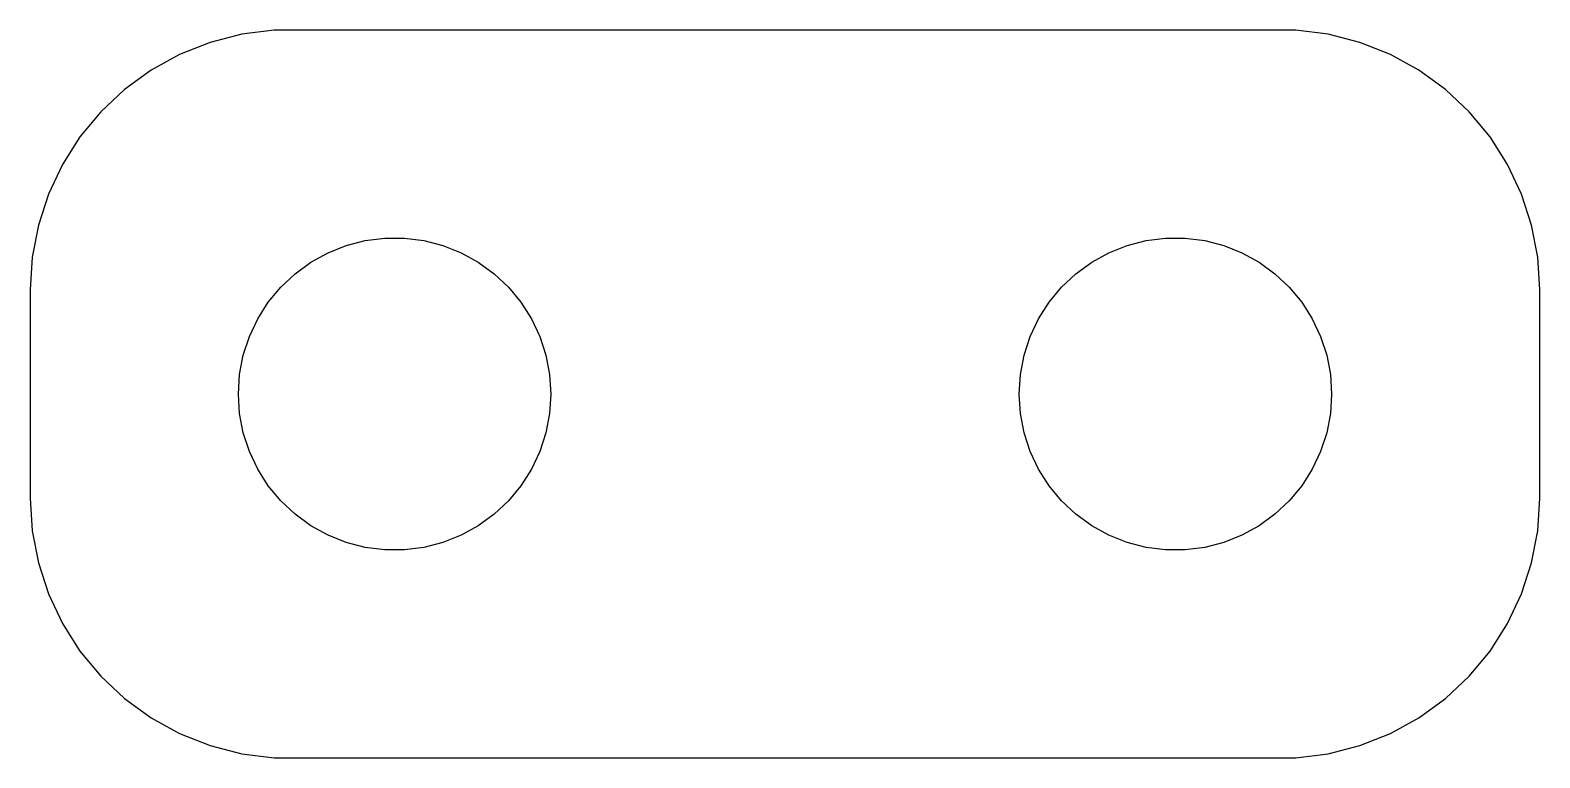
# Model space of a CAD drawing. Header units: metres. Extents: x -7.2 to 7.2, y 44.5 to 75.5.
# Drawn here: x -7.25 to 7.25, y 68.5 to 75.5 of the extents above.
import ezdxf

# ---------------------------------------------------------------- set-up
doc = ezdxf.new("R2010")
doc.units = ezdxf.units.M

msp = doc.modelspace()

# ---------------------------------------------------------------- linework, layer by layer
for p, q in [((-5.21844, 75.4557), (-5.52254, 75.3776)), ((-4.90697, 75.4951), (-5.21844, 75.4557)), ((4.90697, 75.4951), (-4.90697, 75.4951)), ((5.21844, 75.4557), (4.90697, 75.4951)), ((5.52254, 75.3776), (5.21844, 75.4557)), ((-5.81444, 75.2621), (-6.08955, 75.1108)), ((-5.52254, 75.3776), (-5.81444, 75.2621)), ((5.81444, 75.2621), (5.52254, 75.3776)), ((6.08955, 75.1108), (5.81444, 75.2621)), ((-6.08955, 75.1108), (-6.34355, 74.9263)), ((6.34355, 74.9263), (6.08955, 75.1108)), ((-6.34355, 74.9263), (-6.57242, 74.7114)), ((6.57242, 74.7114), (6.34355, 74.9263)), ((-6.57242, 74.7114), (-6.77254, 74.4695)), ((6.77254, 74.4695), (6.57242, 74.7114)), ((-6.77254, 74.4695), (-6.94077, 74.2044)), ((6.94077, 74.2044), (6.77254, 74.4695)), ((-6.94077, 74.2044), (-7.07443, 73.9203)), ((7.07443, 73.9203), (6.94077, 74.2044)), ((-7.07443, 73.9203), (-7.17145, 73.6217)), ((7.17145, 73.6217), (7.07443, 73.9203)), ((-7.17145, 73.6217), (-7.23029, 73.3133)), ((7.23029, 73.3133), (7.17145, 73.6217)), ((-4.38866, 73.3572), (-4.21352, 73.4266)), ((-4.21352, 73.4266), (-4.03107, 73.4734)), ((-4.03107, 73.4734), (-3.84418, 73.497)), ((-3.84418, 73.497), (-3.65581, 73.497)), ((-3.65581, 73.497), (-3.46892, 73.4734)), ((-3.46892, 73.4734), (-3.28647, 73.4266)), ((-3.28647, 73.4266), (-3.11133, 73.3572)), ((3.11133, 73.3572), (3.28647, 73.4266)), ((3.28647, 73.4266), (3.46892, 73.4734)), ((3.46892, 73.4734), (3.65581, 73.497)), ((3.65581, 73.497), (3.84418, 73.497)), ((3.84418, 73.497), (4.03107, 73.4734)), ((4.03107, 73.4734), (4.21352, 73.4266)), ((4.21352, 73.4266), (4.38866, 73.3572)), ((-7.23029, 73.3133), (-7.25, 73)), ((-4.70613, 73.1558), (-4.55373, 73.2665)), ((-4.55373, 73.2665), (-4.38866, 73.3572)), ((-3.11133, 73.3572), (-2.94626, 73.2665)), ((-2.94626, 73.2665), (-2.79385, 73.1558)), ((2.79385, 73.1558), (2.94626, 73.2665)), ((2.94626, 73.2665), (3.11133, 73.3572)), ((4.38866, 73.3572), (4.55373, 73.2665)), ((4.55373, 73.2665), (4.70613, 73.1558)), ((7.25, 73), (7.23029, 73.3133)), ((-4.84344, 73.0268), (-4.70613, 73.1558)), ((-2.79385, 73.1558), (-2.65654, 73.0268)), ((2.65654, 73.0268), (2.79385, 73.1558)), ((4.70613, 73.1558), (4.84344, 73.0268)), ((-7.25, 73), (-7.25, 71)), ((-4.96352, 72.8817), (-4.84344, 73.0268)), ((-2.65654, 73.0268), (-2.53647, 72.8817)), ((2.53647, 72.8817), (2.65654, 73.0268)), ((4.84344, 73.0268), (4.96352, 72.8817)), ((7.25, 71), (7.25, 73)), ((-5.06445, 72.7226), (-4.96352, 72.8817)), ((-2.53647, 72.8817), (-2.43553, 72.7226)), ((2.43553, 72.7226), (2.53647, 72.8817)), ((4.96352, 72.8817), (5.06445, 72.7226)), ((-5.14465, 72.5522), (-5.06445, 72.7226)), ((-2.43553, 72.7226), (-2.35533, 72.5522)), ((2.35533, 72.5522), (2.43553, 72.7226)), ((5.06445, 72.7226), (5.14465, 72.5522)), ((-5.20287, 72.373), (-5.14465, 72.5522)), ((-2.35533, 72.5522), (-2.29712, 72.373)), ((2.29712, 72.373), (2.35533, 72.5522)), ((5.14465, 72.5522), (5.20287, 72.373)), ((-5.23816, 72.188), (-5.20287, 72.373)), ((-2.29712, 72.373), (-2.26183, 72.188)), ((2.26183, 72.188), (2.29712, 72.373)), ((5.20287, 72.373), (5.23816, 72.188)), ((-5.25, 72), (-5.23816, 72.188)), ((-2.26183, 72.188), (-2.25, 72)), ((2.25, 72), (2.26183, 72.188)), ((5.23816, 72.188), (5.25, 72)), ((-5.23816, 71.812), (-5.25, 72)), ((-2.25, 72), (-2.26183, 71.812)), ((2.26183, 71.812), (2.25, 72)), ((5.25, 72), (5.23816, 71.812)), ((-5.20287, 71.627), (-5.23816, 71.812)), ((-2.26183, 71.812), (-2.29712, 71.627)), ((2.29712, 71.627), (2.26183, 71.812)), ((5.23816, 71.812), (5.20287, 71.627)), ((-5.14465, 71.4478), (-5.20287, 71.627)), ((-2.29712, 71.627), (-2.35533, 71.4478)), ((2.35533, 71.4478), (2.29712, 71.627)), ((5.20287, 71.627), (5.14465, 71.4478)), ((-5.06445, 71.2774), (-5.14465, 71.4478)), ((-2.35533, 71.4478), (-2.43553, 71.2774)), ((2.43553, 71.2774), (2.35533, 71.4478)), ((5.14465, 71.4478), (5.06445, 71.2774)), ((-4.96352, 71.1183), (-5.06445, 71.2774)), ((-2.43553, 71.2774), (-2.53647, 71.1183)), ((2.53647, 71.1183), (2.43553, 71.2774)), ((5.06445, 71.2774), (4.96352, 71.1183)), ((-4.84344, 70.9732), (-4.96352, 71.1183)), ((-2.53647, 71.1183), (-2.65654, 70.9732)), ((2.65654, 70.9732), (2.53647, 71.1183)), ((4.96352, 71.1183), (4.84344, 70.9732)), ((-7.25, 71), (-7.23029, 70.6867)), ((-4.70613, 70.8442), (-4.84344, 70.9732)), ((-2.65654, 70.9732), (-2.79385, 70.8442)), ((2.79385, 70.8442), (2.65654, 70.9732)), ((4.84344, 70.9732), (4.70613, 70.8442)), ((7.23029, 70.6867), (7.25, 71)), ((-4.55373, 70.7335), (-4.70613, 70.8442)), ((-2.79385, 70.8442), (-2.94626, 70.7335)), ((2.94626, 70.7335), (2.79385, 70.8442)), ((4.70613, 70.8442), (4.55373, 70.7335)), ((-7.23029, 70.6867), (-7.17145, 70.3783)), ((-4.38866, 70.6428), (-4.55373, 70.7335)), ((-4.21352, 70.5734), (-4.38866, 70.6428)), ((-3.11133, 70.6428), (-3.28647, 70.5734)), ((-2.94626, 70.7335), (-3.11133, 70.6428)), ((3.11133, 70.6428), (2.94626, 70.7335)), ((3.28647, 70.5734), (3.11133, 70.6428)), ((4.38866, 70.6428), (4.21352, 70.5734)), ((4.55373, 70.7335), (4.38866, 70.6428)), ((7.17145, 70.3783), (7.23029, 70.6867)), ((-4.03107, 70.5266), (-4.21352, 70.5734)), ((-3.84418, 70.503), (-4.03107, 70.5266)), ((-3.65581, 70.503), (-3.84418, 70.503)), ((-3.46892, 70.5266), (-3.65581, 70.503)), ((-3.28647, 70.5734), (-3.46892, 70.5266)), ((3.46892, 70.5266), (3.28647, 70.5734)), ((3.65581, 70.503), (3.46892, 70.5266)), ((3.84418, 70.503), (3.65581, 70.503)), ((4.03107, 70.5266), (3.84418, 70.503)), ((4.21352, 70.5734), (4.03107, 70.5266)), ((-7.17145, 70.3783), (-7.07443, 70.0797)), ((7.07443, 70.0797), (7.17145, 70.3783)), ((-7.07443, 70.0797), (-6.94077, 69.7956)), ((6.94077, 69.7956), (7.07443, 70.0797)), ((-6.94077, 69.7956), (-6.77254, 69.5305)), ((6.77254, 69.5305), (6.94077, 69.7956)), ((-6.77254, 69.5305), (-6.57242, 69.2886)), ((6.57242, 69.2886), (6.77254, 69.5305)), ((-6.57242, 69.2886), (-6.34355, 69.0737)), ((6.34355, 69.0737), (6.57242, 69.2886)), ((-6.34355, 69.0737), (-6.08955, 68.8892)), ((6.08955, 68.8892), (6.34355, 69.0737)), ((-6.08955, 68.8892), (-5.81444, 68.7379)), ((5.81444, 68.7379), (6.08955, 68.8892)), ((-5.81444, 68.7379), (-5.52254, 68.6224)), ((5.52254, 68.6224), (5.81444, 68.7379)), ((-5.52254, 68.6224), (-5.21844, 68.5443)), ((5.21844, 68.5443), (5.52254, 68.6224)), ((-5.21844, 68.5443), (-4.90697, 68.5049)), ((-4.90697, 68.5049), (4.90697, 68.5049)), ((4.90697, 68.5049), (5.21844, 68.5443))]:
    msp.add_line(p, q)

doc.saveas('drawing.dxf')
